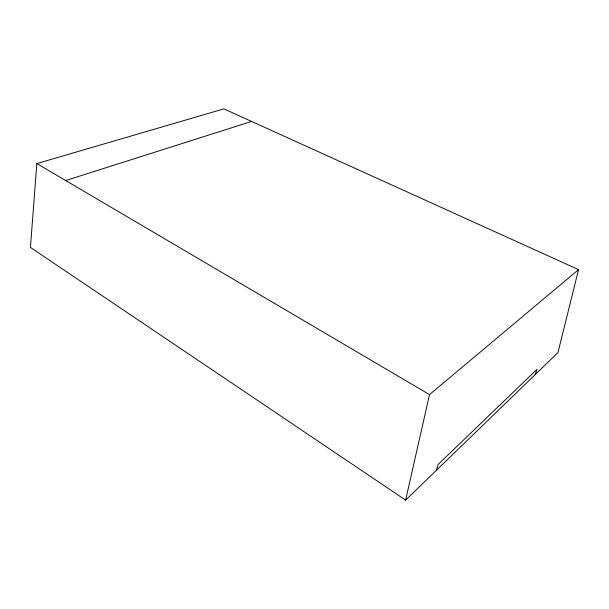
<?xml version="1.0" encoding="UTF-8"?>
<svg xmlns="http://www.w3.org/2000/svg" width="609" height="609" viewBox="0 0 609 609"><rect width="100%" height="100%" fill="white"/><g stroke="black" fill="none" stroke-linecap="round" stroke-linejoin="round"><path stroke-width="0.91" d="M36.829 163.577L30.45 247.414L405.609 500.126L557.958 352.565L578.55 269.635L223.891 108.874L36.829 163.577L429.52 394.609L578.55 269.635M405.609 500.126L429.52 394.609M436.387 470.323L438.115 464.461L537.069 369.275L535.197 374.604M65.665 180.546L251.593 121.435"/></g></svg>
